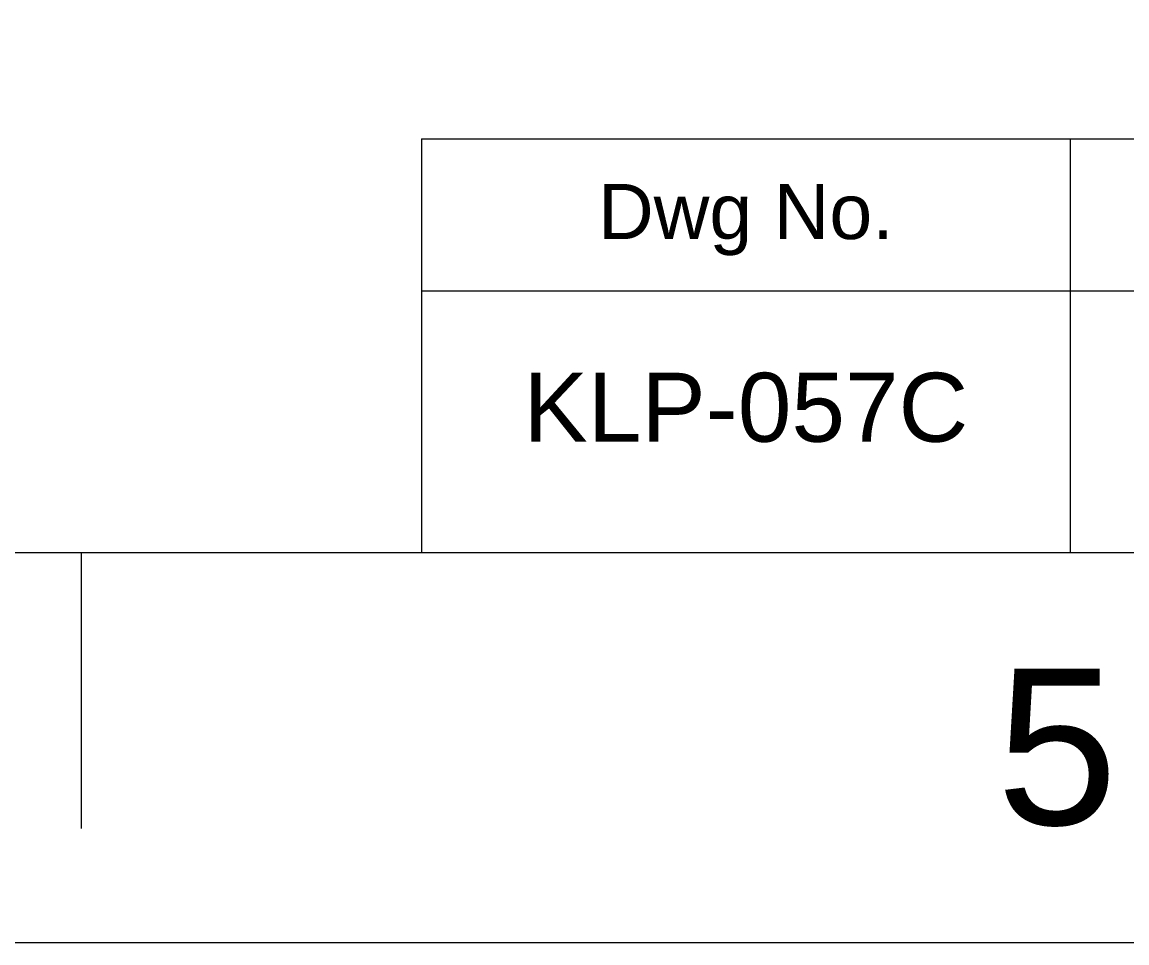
# Model space of a CAD drawing. Header units: millimetres. Extents: x 601 to 1195, y -1757 to -1337.
# Drawn here: x 895.89 to 935.92, y -1757.17 to -1723.81 of the extents above; entities that cross this region are included whole.
import ezdxf

# ---------------------------------------------------------------- set-up
doc = ezdxf.new("R2010")
doc.units = ezdxf.units.MM
doc.header["$LTSCALE"] = 0.1
doc.layers.get('0').update_dxf_attribs({"lineweight": 13})
doc.layers.add('FORM', color=7, linetype='Continuous', lineweight=13)
doc.layers.add('TEXT', color=2, linetype='Continuous')
doc.styles.get("Standard").update_dxf_attribs({"font": 'arial.ttf'})

msp = doc.modelspace()

# ---------------------------------------------------------------- linework, layer by layer
for p, q in [((615.21, -1743.031), (1180.867, -1743.031)), ((898.039, -1743.031), (898.039, -1753.031))]:
    msp.add_line(p, q)
msp.add_lwpolyline([(601.069, -1337.172), (1195.008, -1337.172), (1195.008, -1757.172), (601.069, -1757.172)], close=True)
at = {"layer": 'FORM'}
for p, q in [((910.367, -1728.031), (1180.867, -1728.031)), ((910.367, -1728.031), (910.367, -1743.031)), ((933.867, -1728.031), (933.867, -1743.031)), ((980.867, -1733.557), (910.367, -1733.557))]:
    msp.add_line(p, q, dxfattribs=at)

# ---------------------------------------------------------------- texts
at = {"insert": (933.392, -1750.102), "char_height": 5.657, "attachment_point": 5}
msp.add_mtext_dynamic_manual_height_columns('5', width=50, gutter_width=12.5, heights=[0], dxfattribs=at)
at = {"layer": 'TEXT', "attachment_point": 5}
for s, insert, char_height in [('Dwg No.', (922.117, -1730.97), 2), ('KLP-057C', (922.117, -1737.781), 2.5)]:
    msp.add_mtext_dynamic_manual_height_columns(s, width=23.5, gutter_width=12.5, heights=[0], dxfattribs=dict(at, insert=insert, char_height=char_height))

doc.saveas('drawing.dxf')
